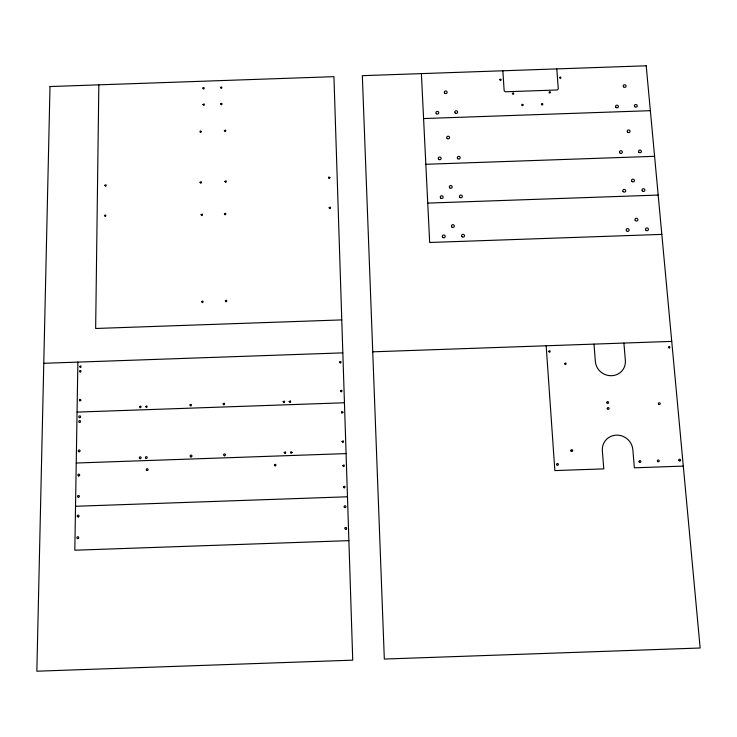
<?xml version="1.0" encoding="UTF-8"?>
<svg xmlns="http://www.w3.org/2000/svg" width="737" height="737" viewBox="0 0 737 737"><rect width="100%" height="100%" fill="white"/><g stroke="black" fill="none" stroke-linecap="round" stroke-linejoin="round"><path stroke-width="1.11" d="M98.841 84.838L95.653 328.481L341.775 319.904M77.873 362.107L74.815 550.217L348.887 540.645M423.582 118.556L650.366 110.67M425.829 164.287L654.594 156.318M427.736 203.099L658.187 195.065M661.826 234.394L429.671 242.482L421.38 73.617M43.778 363.295L342.834 352.866M372.738 351.825L671.739 341.397M77.063 412.103L344.446 402.77M76.233 463.02L346.086 453.605M683.3 466.106L634.364 467.811L632.843 449.644A15.551 14.841 37.3 0 0 616.381 435.125A15.551 14.841 37.3 0 0 602.359 450.703L603.778 468.879L554.85 470.584L546.172 345.773M75.524 506.282L347.477 496.784M623.907 343.064L625.372 360.54A15.21 14.445 28.3 0 1 611.563 375.713A15.21 14.445 28.3 0 1 595.376 361.591L594.004 344.105M556.785 68.909L558.25 88.357A1.723 1.575 11 0 1 556.665 89.997L505.932 91.766A1.714 1.585 8.1 0 1 504.117 90.236L502.855 70.789M50.005 86.542L36.85 671.204L352.737 660.159L333.935 76.666L50.005 86.542M668.395 347.173C669.841 350.407 670.873 344.566 668.395 347.173M559.466 77.551C560.737 80.554 561.843 75.312 559.466 77.551M550.548 92.328C548.853 95.091 548.521 89.693 550.548 92.328M541.419 104.12C542.69 107.151 543.814 101.863 541.419 104.12M523.113 104.967C521.409 107.74 521.096 102.323 523.113 104.967M512.353 93.452C513.606 96.473 514.758 91.204 512.353 93.452M499.75 79.633C500.994 82.636 502.146 77.394 499.75 79.633M564.57 363.663C565.988 366.915 567.075 361.047 564.57 363.663M548.669 351.346C550.106 354.58 551.138 348.73 548.669 351.346M343.506 486.881C344.75 490.345 346.16 484.32 343.506 486.881M342.935 412.333C341.065 415.419 340.872 409.394 342.935 412.333M342.069 441.454C343.304 444.862 344.695 438.92 342.069 441.454M342.834 465.591C344.068 469.027 345.469 463.039 342.834 465.591M339.564 362.088C340.789 365.405 342.152 359.628 339.564 362.088M340.476 390.84C341.701 394.194 343.073 388.353 340.476 390.84M329.946 177.7C328.149 180.537 327.974 174.991 329.946 177.7M329.153 207.696C330.342 210.828 331.668 205.356 329.153 207.696M292.11 452.463C290.203 455.595 290.046 449.487 292.11 452.463M289.18 401.508C290.378 404.862 291.806 399.012 289.18 401.508M284.224 452.509C285.431 455.927 286.868 449.966 284.224 452.509M274.413 464.946C275.61 468.382 277.066 462.403 274.413 464.946M283.146 401.72C284.344 405.074 285.772 399.224 283.146 401.72M223.127 403.812C224.297 407.174 225.771 401.315 223.127 403.812M225.338 300.816C226.489 304.059 227.917 298.402 225.338 300.816M224.914 181.413C226.047 184.517 227.438 179.1 224.914 181.413M224.398 213.831C225.531 216.973 226.932 211.482 224.398 213.831M201.652 301.645C202.795 304.878 204.25 299.222 201.652 301.645M224.352 130.633C225.485 133.683 226.849 128.349 224.352 130.633M189.953 404.972C191.104 408.326 192.606 402.466 189.953 404.972M201.1 214.642C202.224 217.784 203.642 212.293 201.1 214.642M220.464 87.5C221.588 90.504 222.942 85.252 220.464 87.5M220.639 103.871C221.763 106.883 223.118 101.614 220.639 103.871M201.394 131.637C199.561 134.438 199.487 128.975 201.394 131.637M200.022 182.279C201.146 185.392 202.546 179.966 200.022 182.279M202.841 88.118C203.956 91.121 205.319 85.87 202.841 88.118M202.951 104.488C204.066 107.501 205.448 102.222 202.951 104.488M145.613 406.52C146.746 409.873 148.275 404.014 145.613 406.52M139.579 406.723C140.703 410.085 142.25 404.226 139.579 406.723M80.867 400.127C78.896 403.194 78.905 397.206 80.867 400.127M104.792 185.328C105.87 188.432 107.344 183.006 104.792 185.328M79.624 366.482C80.72 369.79 82.286 364.014 79.624 366.482M79.55 371.153C80.646 374.47 82.222 368.684 79.55 371.153M104.433 215.517C105.52 218.659 107.012 213.177 104.433 215.517M646.202 65.796L362.328 75.671L384.327 659.053L700.15 648.007L646.202 65.796M678.814 460.404A0.94 0.884 39.2 0 0 680.389 460.763A0.94 0.884 39.2 0 0 679.836 459.252A0.94 0.884 39.2 0 0 678.814 460.404M658.491 404.023A0.93 0.875 33.8 0 0 660.066 404.217A0.93 0.875 33.8 0 0 659.385 402.789A0.93 0.875 33.8 0 0 658.491 404.023M556.61 464.669A0.93 0.903 37.6 0 0 558.176 465.029A0.93 0.903 37.6 0 0 557.66 463.518A0.93 0.903 37.6 0 0 556.61 464.669M570.954 450.915A0.93 0.894 36.2 0 0 572.538 451.108A0.93 0.894 36.2 0 0 571.875 449.662A0.93 0.894 36.2 0 0 570.954 450.915M657.432 461.15A0.94 0.894 39 0 0 658.998 461.509A0.94 0.894 39 0 0 658.454 459.999A0.94 0.894 39 0 0 657.432 461.15M639.099 461.795A0.94 0.894 38.9 0 0 640.665 462.145A0.94 0.894 38.9 0 0 640.131 460.643A0.94 0.894 38.9 0 0 639.099 461.795M607.288 408.703A0.921 0.884 32.7 0 0 608.836 409.053A0.921 0.884 32.7 0 0 608.311 407.57A0.921 0.884 32.7 0 0 607.288 408.703M606.818 402.761A0.921 0.875 32 0 0 608.366 403.111A0.921 0.875 32 0 0 607.841 401.637A0.921 0.875 32 0 0 606.818 402.761M78.426 497.291A0.94 0.894 -44.3 0 0 79.246 495.89A0.94 0.894 -44.3 0 0 77.652 495.946A0.94 0.894 -44.3 0 0 78.426 497.291M78.767 475.955A0.94 0.894 -42.2 0 0 79.578 474.564A0.94 0.894 -42.2 0 0 77.993 474.619A0.94 0.894 -42.2 0 0 78.767 475.955M147.17 470.528A0.93 0.894 -40.7 0 0 147.962 469.137A0.93 0.894 -40.7 0 0 146.377 469.193A0.93 0.894 -40.7 0 0 147.17 470.528M78.362 516.904A0.949 0.903 -46.3 0 0 78.795 515.347A0.949 0.903 -46.3 0 0 77.247 515.817A0.949 0.903 -46.3 0 0 78.362 516.904M78.021 538.563A0.949 0.903 -48.5 0 0 78.454 536.987A0.949 0.903 -48.5 0 0 76.906 537.466A0.949 0.903 -48.5 0 0 78.021 538.563M346.197 529.102A0.93 0.93 -72.6 0 0 346.15 527.489A0.93 0.93 -72.6 0 0 344.787 528.346A0.93 0.93 -72.6 0 0 346.197 529.102M344.391 507.378A0.921 0.921 0 0 0 345.929 506.909A0.921 0.921 0 0 0 344.759 505.822A0.921 0.921 0 0 0 344.391 507.378M642.24 190.8A1.474 1.363 19.1 0 0 644.755 190.717A1.474 1.363 19.1 0 0 643.309 188.7A1.474 1.363 19.1 0 0 642.24 190.8M623.051 191.473A1.465 1.363 18.2 0 0 625.566 191.38A1.465 1.363 18.2 0 0 624.128 189.372A1.465 1.363 18.2 0 0 623.051 191.473M631.775 181.274A1.465 1.354 18.2 0 0 634.29 181.191A1.465 1.354 18.2 0 0 632.853 179.183A1.465 1.354 18.2 0 0 631.775 181.274M459.925 197.442A1.456 1.373 7.6 0 0 462.32 196.733A1.456 1.373 7.6 0 0 460.45 195.121A1.456 1.373 7.6 0 0 459.925 197.442M440.735 198.106A1.456 1.373 6 0 0 443.13 197.405A1.456 1.373 6 0 0 441.27 195.784A1.456 1.373 6 0 0 440.735 198.106M449.8 187.898A1.456 1.373 6.5 0 0 452.196 187.198A1.456 1.373 6.5 0 0 450.325 185.586A1.456 1.373 6.5 0 0 449.8 187.898M645.759 230.064A1.483 1.382 21.2 0 0 648.293 229.972A1.483 1.382 21.2 0 0 646.837 227.926A1.483 1.382 21.2 0 0 645.759 230.064M626.432 230.736A1.483 1.382 20.3 0 0 628.965 230.644A1.483 1.382 20.3 0 0 627.519 228.599A1.483 1.382 20.3 0 0 626.432 230.736M635.211 220.391A1.474 1.373 20.2 0 0 637.745 220.299A1.474 1.373 20.2 0 0 636.298 218.263A1.474 1.373 20.2 0 0 635.211 220.391M462.099 236.752A1.465 1.391 9 0 0 464.513 236.043A1.465 1.391 9 0 0 462.624 234.394A1.465 1.391 9 0 0 462.099 236.752M442.762 237.425A1.465 1.391 7.2 0 0 445.185 236.715A1.465 1.391 7.2 0 0 443.296 235.066A1.465 1.391 7.2 0 0 442.762 237.425M451.892 227.06A1.465 1.391 7.7 0 0 454.305 226.351A1.465 1.391 7.7 0 0 452.426 224.721A1.465 1.391 7.7 0 0 451.892 227.06M79.688 417.649A0.921 0.875 -36.6 0 0 80.49 416.285A0.921 0.875 -36.6 0 0 78.923 416.341A0.921 0.875 -36.6 0 0 79.688 417.649M79.614 422.412A0.921 0.875 -37 0 0 80.416 421.048A0.921 0.875 -37 0 0 78.85 421.103A0.921 0.875 -37 0 0 79.614 422.412M79.145 451.763A0.93 0.884 -39.8 0 0 79.955 450.381A0.93 0.884 -39.8 0 0 78.38 450.436A0.93 0.884 -39.8 0 0 79.145 451.763M140.205 458.672A0.93 0.894 -39.4 0 0 141.007 457.29A0.93 0.894 -39.4 0 0 139.422 457.345A0.93 0.894 -39.4 0 0 140.205 458.672M146.294 458.46A0.93 0.894 -39.2 0 0 147.087 457.078A0.93 0.894 -39.2 0 0 145.511 457.133A0.93 0.894 -39.2 0 0 146.294 458.46M191.049 456.903A0.921 0.894 -37.5 0 0 191.841 455.512A0.921 0.894 -37.5 0 0 190.257 455.567A0.921 0.894 -37.5 0 0 191.049 456.903M224.545 455.733A0.921 0.894 -35.6 0 0 225.319 454.342A0.921 0.894 -35.6 0 0 223.735 454.397A0.921 0.894 -35.6 0 0 224.545 455.733M623.465 86.754A1.437 1.308 14.3 0 0 625.934 86.662A1.437 1.308 14.3 0 0 624.525 84.727A1.437 1.308 14.3 0 0 623.465 86.754M615.8 107.197A1.446 1.317 14.6 0 0 618.269 107.114A1.446 1.317 14.6 0 0 616.86 105.161A1.446 1.317 14.6 0 0 615.8 107.197M634.677 106.543A1.446 1.317 15.5 0 0 637.155 106.46A1.446 1.317 15.5 0 0 635.736 104.507A1.446 1.317 15.5 0 0 634.677 106.543M444.743 93.24A1.428 1.317 4.5 0 0 447.092 92.567A1.428 1.317 4.5 0 0 445.268 91.01A1.428 1.317 4.5 0 0 444.743 93.24M455.263 113.065A1.437 1.327 5.4 0 0 457.622 112.383A1.437 1.327 5.4 0 0 455.779 110.817A1.437 1.327 5.4 0 0 455.263 113.065M436.378 113.719A1.428 1.327 4.2 0 0 438.736 113.037A1.428 1.327 4.2 0 0 436.903 111.471A1.428 1.327 4.2 0 0 436.378 113.719M627.445 131.978A1.446 1.336 16 0 0 629.932 131.886A1.446 1.336 16 0 0 628.514 129.924A1.446 1.336 16 0 0 627.445 131.978M619.716 152.78A1.456 1.345 16.4 0 0 622.221 152.697A1.456 1.345 16.4 0 0 620.794 150.707A1.456 1.345 16.4 0 0 619.716 152.78M638.767 152.117A1.456 1.345 17.3 0 0 641.264 152.034A1.456 1.345 17.3 0 0 639.836 150.044A1.456 1.345 17.3 0 0 638.767 152.117M447.166 138.528A1.437 1.345 5.3 0 0 449.533 137.847A1.437 1.345 5.3 0 0 447.691 136.262A1.437 1.345 5.3 0 0 447.166 138.528M457.778 158.704A1.446 1.354 6.5 0 0 460.164 158.013A1.446 1.354 6.5 0 0 458.303 156.41A1.446 1.354 6.5 0 0 457.778 158.704M438.736 159.367A1.446 1.354 5.1 0 0 441.113 158.676A1.446 1.354 5.1 0 0 439.261 157.073A1.446 1.354 5.1 0 0 438.736 159.367"/></g></svg>
